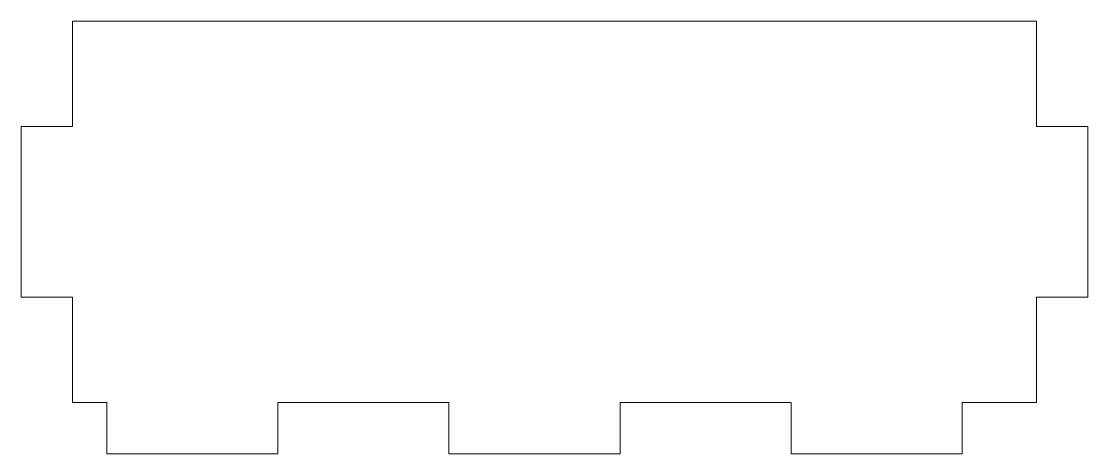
# Model space of a CAD drawing. Header units: millimetres. Extents: x -55.3 to 7, y -9.2 to 16.1.
import ezdxf

# ---------------------------------------------------------------- set-up
doc = ezdxf.new("R2010")
doc.units = ezdxf.units.MM

msp = doc.modelspace()

# ---------------------------------------------------------------- linework, layer by layer
at = {"color": 7, "linetype": 'Continuous', "lineweight": 15}
for p, q in [((-52.34, 16.15), (-52.34, 10)), ((4, 16.15), (-52.34, 16.15)), ((4, 10), (4, 16.15)), ((-55.34, 10), (-55.34, 0)), ((-52.34, 10), (-55.34, 10)), ((7, 10), (4, 10)), ((7, 0), (7, 10)), ((-55.34, 0), (-52.34, 0)), ((-52.34, 0), (-52.34, -6.15)), ((4, 0), (7, 0)), ((4, -6.15), (4, 0)), ((-52.34, -6.15), (-50.34, -6.15)), ((-50.34, -6.15), (-50.34, -9.15)), ((-40.34, -6.15), (-30.34, -6.15)), ((-40.34, -9.15), (-40.34, -6.15)), ((-30.34, -6.15), (-30.34, -9.15)), ((-20.34, -6.15), (-10.34, -6.15)), ((-20.34, -9.15), (-20.34, -6.15)), ((-10.34, -6.15), (-10.34, -9.15)), ((-0.34, -6.15), (4, -6.15)), ((-0.34, -9.15), (-0.34, -6.15)), ((-50.34, -9.15), (-40.34, -9.15)), ((-30.34, -9.15), (-20.34, -9.15)), ((-10.34, -9.15), (-0.34, -9.15))]:
    msp.add_line(p, q, dxfattribs=at)

doc.saveas('drawing.dxf')
